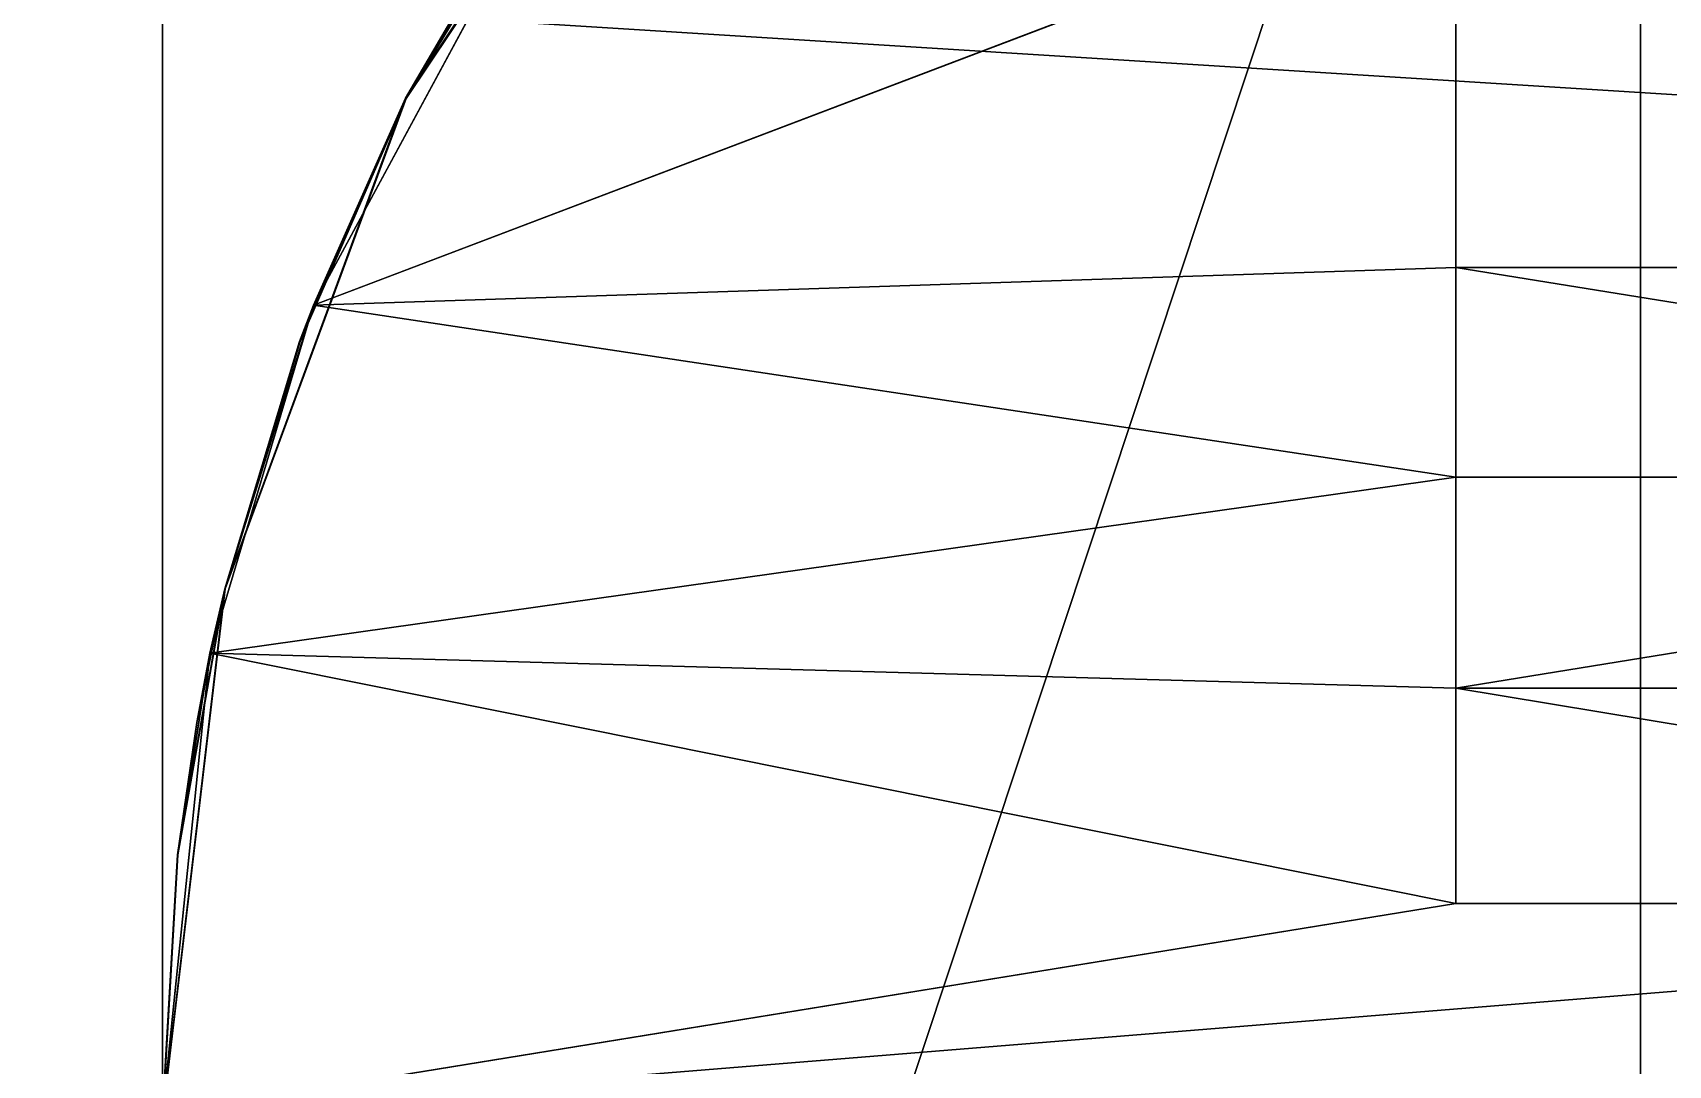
# Model space of a CAD drawing. Extents: x 207 to 387, y 94 to 160.
# Drawn here: x 344.5857 to 344.8334, y 155.4222 to 155.5786 of the extents above; entities that cross this region are included whole.
import ezdxf

# ---------------------------------------------------------------- set-up
doc = ezdxf.new("R2010")
doc.units = 0
doc.header["$LTSCALE"] = 2.54
doc.layers.get('0').update_dxf_attribs({"color": 13, "linetype": 'CONTINUOUS'})

# ---------------------------------------------------------------- blocks, each defined once
blk = doc.blocks.new('SP_05_ALTFIELD_CREDENZA_DW')
at = {"color": 23}
for p, q in [((41.86463, 4.6125, 85.6125), (41.86463, 3.9375, 85.6125)), ((41.86463, 4.6125, 85.6125), (41.86463, 3.9375, 85.6125)), ((41.86463, 4.6125, 85.6125), (41.86463, 3.9375, 85.6125)), ((41.86463, 4.6125, 85.6125), (41.86463, 3.9375, 85.6125)), ((42.08133, 4.20522, 85.60531), (42.0885, 4.275, 85.6125)), ((42.08133, 4.20522, 85.60531), (42.0885, 4.275, 85.6125)), ((42.0885, 4.275, 21.825), (42.08135, 4.20522, 21.8322)), ((42.0885, 4.275, 21.825), (42.08135, 4.20522, 21.8322)), ((42.0885, 3.9375, 85.6125), (42.0885, 4.275, 85.6125)), ((42.0885, 3.9375, 85.6125), (42.0885, 4.275, 85.6125)), ((42.0885, 3.9375, 21.825), (42.0885, 4.275, 21.825)), ((42.0885, 3.9375, 21.825), (42.0885, 4.275, 21.825)), ((42.0885, 3.9375, 21.825), (42.0885, 4.275, 21.825)), ((42.08135, 4.20522, 21.8322), (42.06561, 4.15253, 21.848)), ((42.06561, 4.15253, 85.5895), (42.08133, 4.20522, 85.60531)), ((42.08135, 4.20522, 21.8322), (42.06561, 4.15253, 21.848)), ((42.06561, 4.15253, 85.5895), (42.08133, 4.20522, 85.60531)), ((42.02564, 4.07842, 85.54935), (42.06561, 4.15253, 85.5895)), ((42.02564, 4.07842, 85.54935), (42.06561, 4.15253, 85.5895)), ((42.06561, 4.15253, 21.848), (42.02566, 4.07842, 21.88816)), ((42.06561, 4.15253, 21.848), (42.02566, 4.07842, 21.88816))]:
    blk.add_line(p, q, dxfattribs=at)
at = {"color": 0}
for p, q in [((41.8926, 4.24317, 21.8265), (42.0885, 4.275, 21.825)), ((42.0885, 4.275, 85.6125), (41.8926, 4.24317, 85.611)), ((42.0885, 4.275, 85.6125), (41.8926, 4.24317, 85.611)), ((41.8926, 4.24317, 21.8265), (42.0885, 4.275, 21.825)), ((42.07902, 4.1955, 22.79158), (42.08846, 4.27502, 22.79686)), ((42.07902, 4.1955, 22.79158), (42.08846, 4.27502, 22.79686)), ((42.07908, 4.19548, 84.64401), (42.08846, 4.275, 84.63878)), ((42.07908, 4.19548, 84.64401), (42.08846, 4.275, 84.63878)), ((42.08619, 4.2358, 22.30875), (42.08846, 4.27502, 22.79686)), ((42.08619, 4.2358, 22.30875), (42.08846, 4.27502, 22.79686)), ((42.08619, 4.2358, 22.06527), (42.0885, 4.275, 21.825)), ((42.08619, 4.2358, 22.06527), (42.0885, 4.275, 21.825)), ((42.08846, 4.275, 84.63878), (42.08622, 4.23578, 85.12686)), ((42.0885, 4.275, 85.6125), (42.08622, 4.23578, 85.49208)), ((42.08846, 4.275, 84.63878), (42.08622, 4.23578, 85.12686)), ((42.0885, 4.275, 85.6125), (42.08622, 4.23578, 85.49208)), ((41.69557, 4.24317, 21.8265), (41.8926, 4.24317, 21.8265)), ((41.8926, 4.24317, 85.611), (41.69557, 4.24317, 85.611)), ((41.8926, 4.24317, 85.611), (41.69557, 4.24317, 85.611)), ((41.69557, 4.24317, 21.8265), (41.8926, 4.24317, 21.8265)), ((41.8926, 4.21052, 21.83122), (41.8926, 4.24317, 21.8265)), ((41.8926, 4.24317, 21.8265), (42.08135, 4.20522, 21.8322)), ((41.8926, 4.24317, 21.8265), (42.08135, 4.20522, 21.8322)), ((41.8926, 4.21052, 21.83122), (41.8926, 4.24317, 21.8265)), ((41.8926, 4.24317, 85.611), (41.8926, 4.21052, 85.60628)), ((42.08133, 4.20522, 85.60531), (41.8926, 4.24317, 85.611)), ((41.8926, 4.24317, 85.611), (41.8926, 4.21052, 85.60628)), ((42.08133, 4.20522, 85.60531), (41.8926, 4.24317, 85.611)), ((42.07902, 4.1955, 22.79158), (42.08619, 4.2358, 22.30875)), ((42.08619, 4.2358, 22.06527), (42.07902, 4.1955, 22.06104)), ((42.07902, 4.1955, 22.79158), (42.08619, 4.2358, 22.30875)), ((42.08619, 4.2358, 22.06527), (42.07902, 4.1955, 22.06104)), ((42.08622, 4.23578, 85.12686), (42.07908, 4.19548, 84.64401)), ((42.07908, 4.19548, 85.13103), (42.08622, 4.23578, 85.12686)), ((42.08622, 4.23578, 85.12686), (42.07908, 4.19548, 84.64401)), ((42.07908, 4.19548, 85.13103), (42.08622, 4.23578, 85.12686)), ((42.08133, 4.20522, 85.60531), (42.08622, 4.23578, 85.49208)), ((42.08133, 4.20522, 85.60531), (42.08622, 4.23578, 85.49208)), ((42.08135, 4.20522, 21.8322), (42.08619, 4.2358, 22.06527)), ((42.08135, 4.20522, 21.8322), (42.08619, 4.2358, 22.06527)), ((42.08622, 4.23578, 85.12686), (42.08328, 4.21571, 85.37205)), ((42.08328, 4.21571, 85.49379), (42.08622, 4.23578, 85.49208)), ((42.08622, 4.23578, 85.12686), (42.08328, 4.21571, 85.37205)), ((42.08328, 4.21571, 85.49379), (42.08622, 4.23578, 85.49208)), ((42.08619, 4.2358, 22.30875), (42.08619, 4.2358, 22.06527)), ((42.08619, 4.2358, 22.30875), (42.08619, 4.2358, 22.06527)), ((42.08622, 4.23578, 85.49208), (42.08622, 4.23578, 85.12686)), ((42.08622, 4.23578, 85.49208), (42.08622, 4.23578, 85.12686)), ((42.08328, 4.21571, 85.37205), (42.07908, 4.19548, 85.13103)), ((42.07908, 4.19548, 85.4963), (42.08328, 4.21571, 85.49379)), ((42.08328, 4.21571, 85.37205), (42.07908, 4.19548, 85.13103)), ((42.07908, 4.19548, 85.4963), (42.08328, 4.21571, 85.49379)), ((42.08328, 4.21571, 85.49379), (42.08133, 4.20522, 85.60531)), ((42.08328, 4.21571, 85.49379), (42.08133, 4.20522, 85.60531)), ((42.08328, 4.21571, 85.37205), (42.08328, 4.21571, 85.49379)), ((42.08328, 4.21571, 85.37205), (42.08328, 4.21571, 85.49379)), ((41.30154, 4.21052, 21.83122), (41.8926, 4.21052, 21.83122)), ((41.30154, 4.21052, 21.83122), (41.8926, 4.21052, 21.83122)), ((41.8926, 4.21052, 85.60628), (41.30154, 4.21052, 85.60628)), ((41.8926, 4.21052, 85.60628), (41.30154, 4.21052, 85.60628)), ((41.8926, 4.17858, 21.83907), (41.8926, 4.21052, 21.83122)), ((42.08135, 4.20522, 21.8322), (41.8926, 4.21052, 21.83122)), ((41.8926, 4.17858, 21.83907), (41.8926, 4.21052, 21.83122)), ((42.08135, 4.20522, 21.8322), (41.8926, 4.21052, 21.83122)), ((41.8926, 4.21052, 85.60628), (41.8926, 4.17858, 85.59844)), ((41.8926, 4.21052, 85.60628), (41.8926, 4.17858, 85.59844)), ((41.8926, 4.21052, 85.60628), (42.08133, 4.20522, 85.60531)), ((41.8926, 4.21052, 85.60628), (42.08133, 4.20522, 85.60531)), ((41.8926, 4.17858, 21.83907), (42.08135, 4.20522, 21.8322)), ((41.8926, 4.17858, 21.83907), (42.08135, 4.20522, 21.8322)), ((42.08133, 4.20522, 85.60531), (41.8926, 4.17858, 85.59844)), ((42.08133, 4.20522, 85.60531), (41.8926, 4.17858, 85.59844)), ((42.08135, 4.20522, 21.8322), (42.07902, 4.1955, 22.06104)), ((42.08135, 4.20522, 21.8322), (42.07902, 4.1955, 22.06104)), ((42.07908, 4.19548, 85.4963), (42.08133, 4.20522, 85.60531)), ((42.07908, 4.19548, 85.4963), (42.08133, 4.20522, 85.60531)), ((42.05159, 4.12121, 22.7753), (42.07902, 4.1955, 22.79158)), ((42.05159, 4.12121, 22.7753), (42.07902, 4.1955, 22.79158)), ((42.05168, 4.12117, 84.66026), (42.07908, 4.19548, 84.64401)), ((42.05168, 4.12117, 84.66026), (42.07908, 4.19548, 84.64401)), ((42.06561, 4.15253, 21.848), (42.07902, 4.1955, 22.06104)), ((42.06561, 4.15253, 21.848), (42.07902, 4.1955, 22.06104)), ((42.07908, 4.19548, 85.4963), (42.06561, 4.15253, 85.5895)), ((42.07908, 4.19548, 85.4963), (42.06561, 4.15253, 85.5895)), ((42.07902, 4.1955, 22.06104), (42.06765, 4.15802, 22.05418)), ((42.07902, 4.1955, 22.06104), (42.06765, 4.15802, 22.05418)), ((42.06767, 4.15802, 22.29775), (42.07902, 4.1955, 22.79158)), ((42.06767, 4.15802, 22.29775), (42.07902, 4.1955, 22.79158)), ((42.07908, 4.19548, 84.64401), (42.06774, 4.158, 85.13782)), ((42.06774, 4.158, 85.38139), (42.07908, 4.19548, 85.4963)), ((42.07908, 4.19548, 84.64401), (42.06774, 4.158, 85.13782)), ((42.06774, 4.158, 85.38139), (42.07908, 4.19548, 85.4963)), ((42.07902, 4.1955, 22.06104), (42.07902, 4.1955, 22.79158)), ((42.07902, 4.1955, 22.79158), (42.07908, 4.19548, 84.64401)), ((42.07902, 4.1955, 22.06104), (42.07902, 4.1955, 22.79158)), ((42.07902, 4.1955, 22.79158), (42.07908, 4.19548, 84.64401)), ((42.07908, 4.19548, 84.64401), (42.07908, 4.19548, 85.13103)), ((42.07908, 4.19548, 85.13103), (42.07908, 4.19548, 85.4963)), ((42.07908, 4.19548, 85.13103), (42.07908, 4.19548, 85.4963)), ((42.07908, 4.19548, 84.64401), (42.07908, 4.19548, 85.13103)), ((41.69557, 4.17858, 21.83907), (41.8926, 4.17858, 21.83907)), ((41.69557, 4.17858, 21.83907), (41.8926, 4.17858, 21.83907)), ((41.8926, 4.17858, 85.59844), (41.69557, 4.17858, 85.59844)), ((41.8926, 4.17858, 85.59844), (41.69557, 4.17858, 85.59844)), ((41.8926, 4.14678, 21.85031), (41.8926, 4.17858, 21.83907)), ((42.06561, 4.15253, 21.848), (41.8926, 4.17858, 21.83907)), ((41.8926, 4.14678, 21.85031), (41.8926, 4.17858, 21.83907)), ((42.06561, 4.15253, 21.848), (41.8926, 4.17858, 21.83907)), ((41.8926, 4.17858, 85.59844), (41.8926, 4.14678, 85.5872)), ((41.8926, 4.17858, 85.59844), (41.8926, 4.14678, 85.5872)), ((41.8926, 4.17858, 85.59844), (42.06561, 4.15253, 85.5895)), ((41.8926, 4.17858, 85.59844), (42.06561, 4.15253, 85.5895)), ((42.05159, 4.12121, 22.7753), (42.06767, 4.15802, 22.29775)), ((42.06765, 4.15802, 22.05418), (42.05159, 4.12121, 22.04437)), ((42.05159, 4.12121, 22.7753), (42.06767, 4.15802, 22.29775)), ((42.06765, 4.15802, 22.05418), (42.05159, 4.12121, 22.04437)), ((42.06774, 4.158, 85.13782), (42.05168, 4.12117, 84.66026)), ((42.06774, 4.158, 85.13782), (42.05168, 4.12117, 84.66026)), ((42.05168, 4.12117, 85.39118), (42.06774, 4.158, 85.38139)), ((42.05168, 4.12117, 85.39118), (42.06774, 4.158, 85.38139)), ((42.06765, 4.15802, 22.05418), (42.06561, 4.15253, 21.848)), ((42.06765, 4.15802, 22.05418), (42.06561, 4.15253, 21.848)), ((42.06561, 4.15253, 85.5895), (42.06774, 4.158, 85.38139)), ((42.06561, 4.15253, 85.5895), (42.06774, 4.158, 85.38139)), ((42.06767, 4.15802, 22.29775), (42.06765, 4.15802, 22.05418)), ((42.06767, 4.15802, 22.29775), (42.06765, 4.15802, 22.05418)), ((42.06774, 4.158, 85.13782), (42.06774, 4.158, 85.38139)), ((42.06774, 4.158, 85.13782), (42.06774, 4.158, 85.38139)), ((41.8926, 4.14678, 21.85031), (42.06561, 4.15253, 21.848)), ((41.8926, 4.14678, 21.85031), (42.06561, 4.15253, 21.848)), ((41.8926, 4.08669, 21.88242), (42.06561, 4.15253, 21.848)), ((41.8926, 4.08669, 21.88242), (42.06561, 4.15253, 21.848)), ((42.06561, 4.15253, 85.5895), (41.8926, 4.14678, 85.5872)), ((42.06561, 4.15253, 85.5895), (41.8926, 4.08669, 85.55508)), ((42.06561, 4.15253, 85.5895), (41.8926, 4.14678, 85.5872)), ((42.06561, 4.15253, 85.5895), (41.8926, 4.08669, 85.55508)), ((42.05159, 4.12121, 22.04437), (42.06561, 4.15253, 21.848)), ((42.05159, 4.12121, 22.04437), (42.06561, 4.15253, 21.848)), ((42.05168, 4.12117, 85.39118), (42.06561, 4.15253, 85.5895)), ((42.05168, 4.12117, 85.39118), (42.06561, 4.15253, 85.5895)), ((41.30154, 4.14678, 21.85031), (41.8926, 4.14678, 21.85031)), ((41.30154, 4.14678, 21.85031), (41.8926, 4.14678, 21.85031)), ((41.8926, 4.14678, 85.5872), (41.30154, 4.14678, 85.5872)), ((41.8926, 4.14678, 85.5872), (41.30154, 4.14678, 85.5872)), ((41.8926, 4.08669, 21.88242), (41.8926, 4.14678, 21.85031)), ((41.8926, 4.08669, 21.88242), (41.8926, 4.14678, 21.85031)), ((41.8926, 4.14678, 85.5872), (41.8926, 4.08669, 85.55508)), ((41.8926, 4.14678, 85.5872), (41.8926, 4.08669, 85.55508)), ((42.00772, 4.05545, 22.74892), (42.05159, 4.12121, 22.7753)), ((42.00772, 4.05545, 22.74892), (42.05159, 4.12121, 22.7753)), ((42.00783, 4.05539, 84.68661), (42.05168, 4.12117, 84.66026)), ((42.00783, 4.05539, 84.68661), (42.05168, 4.12117, 84.66026)), ((42.05168, 4.12117, 85.39118), (42.02564, 4.07842, 85.54935)), ((42.05168, 4.12117, 85.39118), (42.02564, 4.07842, 85.54935)), ((42.02566, 4.07842, 21.88816), (42.05159, 4.12121, 22.04437)), ((42.02566, 4.07842, 21.88816), (42.05159, 4.12121, 22.04437)), ((42.03171, 4.08722, 22.2759), (42.05159, 4.12121, 22.7753)), ((42.05159, 4.12121, 22.04437), (42.03171, 4.08722, 22.03216)), ((42.03171, 4.08722, 22.2759), (42.05159, 4.12121, 22.7753)), ((42.05159, 4.12121, 22.04437), (42.03171, 4.08722, 22.03216)), ((42.05168, 4.12117, 84.66026), (42.03181, 4.08718, 85.15964)), ((42.03181, 4.08718, 85.40338), (42.05168, 4.12117, 85.39118)), ((42.05168, 4.12117, 84.66026), (42.03181, 4.08718, 85.15964)), ((42.03181, 4.08718, 85.40338), (42.05168, 4.12117, 85.39118)), ((42.05159, 4.12121, 22.04437), (42.05159, 4.12121, 22.7753)), ((42.05159, 4.12121, 22.7753), (42.05168, 4.12117, 84.66026)), ((42.05159, 4.12121, 22.04437), (42.05159, 4.12121, 22.7753)), ((42.05159, 4.12121, 22.7753), (42.05168, 4.12117, 84.66026)), ((42.05168, 4.12117, 84.66026), (42.05168, 4.12117, 85.39118)), ((42.05168, 4.12117, 84.66026), (42.05168, 4.12117, 85.39118))]:
    blk.add_line(p, q, dxfattribs=at)
at = {"color": 23}
mesh = blk.add_polyface(dxfattribs=at)
corners = [(44.775, 6.75, 19.125), (0, 3.9375, 19.125), (0, 6.75, 19.125), (44.775, 3.9375, 19.125)]
mesh.append_faces([[corners[k] for k in face] for face in [(0, 1, 2), (1, 0, 3)]], dxfattribs={"vtx0": -1, "color": 23})
mesh = blk.add_polyface(dxfattribs=at)
corners = [(44.775, 3.9375, 90), (0, 6.75, 90), (0, 3.9375, 90), (44.775, 6.75, 90)]
mesh.append_faces([[corners[k] for k in face] for face in [(0, 1, 2), (1, 0, 3)]], dxfattribs={"vtx0": -1, "color": 23})
mesh = blk.add_polyface(dxfattribs=at)
corners = [(41.41688, 6.75, 84.9375), (41.86463, 4.6125, 85.6125), (41.41688, 4.6125, 84.9375), (44.775, 3.9375, 90), (42.83475, 3.9375, 87.075), (44.775, 6.75, 90)]
mesh.append_faces([[corners[k] for k in face] for face in [(0, 1, 2), (1, 3, 4)]], dxfattribs={"vtx0": -1, "color": 23})
mesh.append_faces([[corners[k] for k in face] for face in [(3, 1, 5), (5, 1, 0)]], dxfattribs={"vtx0": -1, "vtx1": -1, "color": 23})
mesh = blk.add_polyface(dxfattribs=at)
corners = [(41.41688, 6.75, 22.5), (41.75269, 4.6125, 22.1625), (41.41688, 4.6125, 22.5), (42.0885, 4.6125, 21.825), (42.0885, 4.275, 21.825), (44.775, 3.9375, 19.125), (42.0885, 3.9375, 21.825), (44.775, 6.75, 19.125)]
mesh.append_faces([[corners[k] for k in face] for face in [(0, 1, 2), (4, 5, 6)]], dxfattribs={"vtx0": -1, "color": 23})
mesh.append_faces([[corners[k] for k in face] for face in [(1, 0, 3), (5, 4, 7), (7, 3, 0)]], dxfattribs={"vtx0": -1, "vtx1": -1, "color": 23})
mesh.append_faces([[corners[k] for k in face] for face in [(7, 4, 3)]], dxfattribs={"vtx0": -1, "vtx2": -1, "color": 23})
mesh = blk.add_polyface(dxfattribs=at)
corners = [(41.86463, 4.6125, 85.6125), (2.91037, 3.9375, 85.6125), (2.91037, 4.6125, 85.6125), (41.86463, 3.9375, 85.6125)]
mesh.append_faces([[corners[k] for k in face] for face in [(0, 1, 2), (1, 0, 3)]], dxfattribs={"vtx0": -1, "color": 23})
mesh = blk.add_polyface(dxfattribs=at)
corners = [(41.86463, 4.6125, 85.6125), (42.83475, 3.9375, 87.075), (41.86463, 3.9375, 85.6125)]
mesh.append_faces([[corners[k] for k in face] for face in [(0, 1, 2)]], dxfattribs={"color": 23})
mesh = blk.add_polyface(dxfattribs=at)
corners = [(42.0885, 4.6125, 85.6125), (41.86463, 3.9375, 85.6125), (41.86463, 4.6125, 85.6125), (42.0885, 3.9375, 85.6125), (42.0885, 4.275, 85.6125)]
mesh.append_faces([[corners[k] for k in face] for face in [(0, 1, 2), (3, 0, 4)]], dxfattribs={"vtx0": -1, "color": 23})
mesh.append_faces([[corners[k] for k in face] for face in [(1, 0, 3)]], dxfattribs={"vtx0": -1, "vtx1": -1, "color": 23})
mesh = blk.add_polyface(dxfattribs=at)
corners = [(41.86463, 4.6125, 85.6125), (42.83475, 3.9375, 87.075), (41.86463, 3.9375, 85.6125)]
mesh.append_faces([[corners[k] for k in face] for face in [(0, 1, 2)]], dxfattribs={"color": 23})
mesh = blk.add_polyface(dxfattribs=at)
corners = [(2.8824, 4.24317, 21.8265), (2.6865, 3.9375, 21.825), (2.6865, 4.275, 21.825), (42.0885, 3.9375, 21.825), (3.07943, 4.24317, 21.8265), (3.47347, 4.275, 21.825), (41.30154, 4.275, 21.825), (42.0885, 4.275, 21.825)]
mesh.append_faces([[corners[k] for k in face] for face in [(0, 1, 2), (3, 6, 7)]], dxfattribs={"vtx0": -1, "color": 23})
mesh.append_faces([[corners[k] for k in face] for face in [(1, 0, 3)]], dxfattribs={"vtx0": -1, "vtx1": -1, "color": 23})
mesh.append_faces([[corners[k] for k in face] for face in [(3, 0, 4), (3, 4, 5), (3, 5, 6)]], dxfattribs={"vtx0": -1, "vtx2": -1, "color": 23})
mesh = blk.add_polyface(dxfattribs=at)
corners = [(42.0885, 4.275, 85.6125), (41.69557, 4.24317, 85.611), (41.30154, 4.275, 85.6125), (41.8926, 4.24317, 85.611)]
mesh.append_faces([[corners[k] for k in face] for face in [(0, 1, 2), (1, 0, 3)]], dxfattribs={"vtx0": -1, "color": 23})
mesh = blk.add_polyface(dxfattribs=at)
corners = [(41.69557, 4.24317, 21.8265), (42.0885, 4.275, 21.825), (41.30154, 4.275, 21.825), (41.8926, 4.24317, 21.8265)]
mesh.append_faces([[corners[k] for k in face] for face in [(0, 1, 2), (1, 0, 3)]], dxfattribs={"vtx0": -1, "color": 23})
mesh = blk.add_polyface(dxfattribs=at)
corners = [(42.0885, 4.275, 21.825), (41.8926, 4.24317, 21.8265), (42.08135, 4.20522, 21.8322)]
mesh.append_faces([[corners[k] for k in face] for face in [(0, 1, 2)]], dxfattribs={"color": 23})
mesh = blk.add_polyface(dxfattribs=at)
corners = [(42.0885, 4.275, 85.6125), (42.08133, 4.20522, 85.60531), (41.8926, 4.24317, 85.611)]
mesh.append_faces([[corners[k] for k in face] for face in [(0, 1, 2)]], dxfattribs={"color": 23})
mesh = blk.add_polyface(dxfattribs=at)
corners = [(42.08846, 4.27502, 22.79686), (42.08619, 4.2358, 22.30875), (42.07902, 4.1955, 22.79158)]
mesh.append_faces([[corners[k] for k in face] for face in [(0, 1, 2)]], dxfattribs={"color": 23})
mesh = blk.add_polyface(dxfattribs=at)
corners = [(42.08846, 4.275, 84.63878), (42.07902, 4.1955, 22.79158), (42.07908, 4.19548, 84.64401), (42.08846, 4.27502, 22.79686)]
mesh.append_faces([[corners[k] for k in face] for face in [(0, 1, 2), (1, 0, 3)]], dxfattribs={"vtx0": -1, "color": 23})
mesh = blk.add_polyface(dxfattribs=at)
corners = [(42.08846, 4.275, 84.63878), (42.07908, 4.19548, 84.64401), (42.08622, 4.23578, 85.12686)]
mesh.append_faces([[corners[k] for k in face] for face in [(0, 1, 2)]], dxfattribs={"color": 23})
mesh = blk.add_polyface(dxfattribs=at)
corners = [(42.0885, 4.275, 85.6125), (42.08622, 4.23578, 85.49208), (42.08133, 4.20522, 85.60531)]
mesh.append_faces([[corners[k] for k in face] for face in [(0, 1, 2)]], dxfattribs={"color": 23})
mesh = blk.add_polyface(dxfattribs=at)
corners = [(42.0885, 4.275, 21.825), (42.08135, 4.20522, 21.8322), (42.08619, 4.2358, 22.06527)]
mesh.append_faces([[corners[k] for k in face] for face in [(0, 1, 2)]], dxfattribs={"color": 23})
mesh = blk.add_polyface(dxfattribs=at)
corners = [(42.08846, 4.27502, 22.79686), (42.08619, 4.2358, 22.06527), (42.08619, 4.2358, 22.30875), (42.0885, 4.275, 21.825)]
mesh.append_faces([[corners[k] for k in face] for face in [(0, 1, 2), (1, 0, 3)]], dxfattribs={"vtx0": -1, "color": 23})
mesh = blk.add_polyface(dxfattribs=at)
corners = [(42.0885, 4.275, 85.6125), (42.08622, 4.23578, 85.12686), (42.08622, 4.23578, 85.49208), (42.08846, 4.275, 84.63878)]
mesh.append_faces([[corners[k] for k in face] for face in [(0, 1, 2), (1, 0, 3)]], dxfattribs={"vtx0": -1, "color": 23})
mesh = blk.add_polyface(dxfattribs=at)
corners = [(42.0885, 4.275, 85.6125), (42.0885, 3.9375, 21.825), (42.0885, 3.9375, 85.6125), (42.0885, 4.275, 21.825), (42.08846, 4.275, 84.63878), (42.08846, 4.27502, 22.79686)]
mesh.append_faces([[corners[k] for k in face] for face in [(0, 1, 2), (3, 4, 5)]], dxfattribs={"vtx0": -1, "color": 23})
mesh.append_faces([[corners[k] for k in face] for face in [(1, 0, 3)]], dxfattribs={"vtx0": -1, "vtx1": -1, "color": 23})
mesh.append_faces([[corners[k] for k in face] for face in [(3, 0, 4)]], dxfattribs={"vtx0": -1, "vtx2": -1, "color": 23})
mesh = blk.add_polyface(dxfattribs=at)
corners = [(41.8926, 4.21052, 21.83122), (41.69557, 4.24317, 21.8265), (41.30154, 4.21052, 21.83122), (41.8926, 4.24317, 21.8265)]
mesh.append_faces([[corners[k] for k in face] for face in [(0, 1, 2), (1, 0, 3)]], dxfattribs={"vtx0": -1, "color": 23})
mesh = blk.add_polyface(dxfattribs=at)
corners = [(41.69557, 4.24317, 85.611), (41.8926, 4.21052, 85.60628), (41.30154, 4.21052, 85.60628), (41.8926, 4.24317, 85.611)]
mesh.append_faces([[corners[k] for k in face] for face in [(0, 1, 2), (1, 0, 3)]], dxfattribs={"vtx0": -1, "color": 23})
mesh = blk.add_polyface(dxfattribs=at)
corners = [(42.08135, 4.20522, 21.8322), (41.8926, 4.24317, 21.8265), (41.8926, 4.21052, 21.83122)]
mesh.append_faces([[corners[k] for k in face] for face in [(0, 1, 2)]], dxfattribs={"color": 23})
mesh = blk.add_polyface(dxfattribs=at)
corners = [(42.08133, 4.20522, 85.60531), (41.8926, 4.21052, 85.60628), (41.8926, 4.24317, 85.611)]
mesh.append_faces([[corners[k] for k in face] for face in [(0, 1, 2)]], dxfattribs={"color": 23})
mesh = blk.add_polyface(dxfattribs=at)
corners = [(42.08619, 4.2358, 22.30875), (42.07902, 4.1955, 22.06104), (42.07902, 4.1955, 22.79158), (42.08619, 4.2358, 22.06527)]
mesh.append_faces([[corners[k] for k in face] for face in [(0, 1, 2), (1, 0, 3)]], dxfattribs={"vtx0": -1, "color": 23})
mesh = blk.add_polyface(dxfattribs=at)
corners = [(42.08619, 4.2358, 22.06527), (42.08135, 4.20522, 21.8322), (42.07902, 4.1955, 22.06104)]
mesh.append_faces([[corners[k] for k in face] for face in [(0, 1, 2)]], dxfattribs={"color": 23})
mesh = blk.add_polyface(dxfattribs=at)
corners = [(42.08622, 4.23578, 85.12686), (42.07908, 4.19548, 84.64401), (42.07908, 4.19548, 85.13103)]
mesh.append_faces([[corners[k] for k in face] for face in [(0, 1, 2)]], dxfattribs={"color": 23})
mesh = blk.add_polyface(dxfattribs=at)
corners = [(42.08622, 4.23578, 85.12686), (42.07908, 4.19548, 85.13103), (42.08328, 4.21571, 85.37205)]
mesh.append_faces([[corners[k] for k in face] for face in [(0, 1, 2)]], dxfattribs={"color": 23})
mesh = blk.add_polyface(dxfattribs=at)
corners = [(42.08622, 4.23578, 85.49208), (42.08328, 4.21571, 85.49379), (42.08133, 4.20522, 85.60531)]
mesh.append_faces([[corners[k] for k in face] for face in [(0, 1, 2)]], dxfattribs={"color": 23})
mesh = blk.add_polyface(dxfattribs=at)
corners = [(42.08622, 4.23578, 85.49208), (42.08328, 4.21571, 85.37205), (42.08328, 4.21571, 85.49379), (42.08622, 4.23578, 85.12686)]
mesh.append_faces([[corners[k] for k in face] for face in [(0, 1, 2), (1, 0, 3)]], dxfattribs={"vtx0": -1, "color": 23})
mesh = blk.add_polyface(dxfattribs=at)
corners = [(42.08328, 4.21571, 85.49379), (42.07908, 4.19548, 85.13103), (42.07908, 4.19548, 85.4963), (42.08328, 4.21571, 85.37205)]
mesh.append_faces([[corners[k] for k in face] for face in [(0, 1, 2), (1, 0, 3)]], dxfattribs={"vtx0": -1, "color": 23})
mesh = blk.add_polyface(dxfattribs=at)
corners = [(42.08328, 4.21571, 85.49379), (42.07908, 4.19548, 85.4963), (42.08133, 4.20522, 85.60531)]
mesh.append_faces([[corners[k] for k in face] for face in [(0, 1, 2)]], dxfattribs={"color": 23})
mesh = blk.add_polyface(dxfattribs=at)
corners = [(41.69557, 4.17858, 21.83907), (41.8926, 4.21052, 21.83122), (41.30154, 4.21052, 21.83122), (41.8926, 4.17858, 21.83907)]
mesh.append_faces([[corners[k] for k in face] for face in [(0, 1, 2), (1, 0, 3)]], dxfattribs={"vtx0": -1, "color": 23})
mesh = blk.add_polyface(dxfattribs=at)
corners = [(41.8926, 4.21052, 85.60628), (41.69557, 4.17858, 85.59844), (41.30154, 4.21052, 85.60628), (41.8926, 4.17858, 85.59844)]
mesh.append_faces([[corners[k] for k in face] for face in [(0, 1, 2), (1, 0, 3)]], dxfattribs={"vtx0": -1, "color": 23})
mesh = blk.add_polyface(dxfattribs=at)
corners = [(42.08135, 4.20522, 21.8322), (41.8926, 4.21052, 21.83122), (41.8926, 4.17858, 21.83907)]
mesh.append_faces([[corners[k] for k in face] for face in [(0, 1, 2)]], dxfattribs={"color": 23})
mesh = blk.add_polyface(dxfattribs=at)
corners = [(42.08133, 4.20522, 85.60531), (41.8926, 4.17858, 85.59844), (41.8926, 4.21052, 85.60628)]
mesh.append_faces([[corners[k] for k in face] for face in [(0, 1, 2)]], dxfattribs={"color": 23})
mesh = blk.add_polyface(dxfattribs=at)
corners = [(42.08135, 4.20522, 21.8322), (41.8926, 4.17858, 21.83907), (42.06561, 4.15253, 21.848)]
mesh.append_faces([[corners[k] for k in face] for face in [(0, 1, 2)]], dxfattribs={"color": 23})
mesh = blk.add_polyface(dxfattribs=at)
corners = [(42.08133, 4.20522, 85.60531), (42.06561, 4.15253, 85.5895), (41.8926, 4.17858, 85.59844)]
mesh.append_faces([[corners[k] for k in face] for face in [(0, 1, 2)]], dxfattribs={"color": 23})
mesh = blk.add_polyface(dxfattribs=at)
corners = [(42.08135, 4.20522, 21.8322), (42.06561, 4.15253, 21.848), (42.07902, 4.1955, 22.06104)]
mesh.append_faces([[corners[k] for k in face] for face in [(0, 1, 2)]], dxfattribs={"color": 23})
mesh = blk.add_polyface(dxfattribs=at)
corners = [(42.08133, 4.20522, 85.60531), (42.07908, 4.19548, 85.4963), (42.06561, 4.15253, 85.5895)]
mesh.append_faces([[corners[k] for k in face] for face in [(0, 1, 2)]], dxfattribs={"color": 23})
mesh = blk.add_polyface(dxfattribs=at)
corners = [(42.07902, 4.1955, 22.79158), (42.06767, 4.15802, 22.29775), (42.05159, 4.12121, 22.7753)]
mesh.append_faces([[corners[k] for k in face] for face in [(0, 1, 2)]], dxfattribs={"color": 23})
mesh = blk.add_polyface(dxfattribs=at)
corners = [(42.07908, 4.19548, 84.64401), (42.05159, 4.12121, 22.7753), (42.05168, 4.12117, 84.66026), (42.07902, 4.1955, 22.79158)]
mesh.append_faces([[corners[k] for k in face] for face in [(0, 1, 2), (1, 0, 3)]], dxfattribs={"vtx0": -1, "color": 23})
mesh = blk.add_polyface(dxfattribs=at)
corners = [(42.07908, 4.19548, 84.64401), (42.05168, 4.12117, 84.66026), (42.06774, 4.158, 85.13782)]
mesh.append_faces([[corners[k] for k in face] for face in [(0, 1, 2)]], dxfattribs={"color": 23})
mesh = blk.add_polyface(dxfattribs=at)
corners = [(42.07902, 4.1955, 22.06104), (42.06561, 4.15253, 21.848), (42.06765, 4.15802, 22.05418)]
mesh.append_faces([[corners[k] for k in face] for face in [(0, 1, 2)]], dxfattribs={"color": 23})
mesh = blk.add_polyface(dxfattribs=at)
corners = [(42.07908, 4.19548, 85.4963), (42.06774, 4.158, 85.38139), (42.06561, 4.15253, 85.5895)]
mesh.append_faces([[corners[k] for k in face] for face in [(0, 1, 2)]], dxfattribs={"color": 23})
mesh = blk.add_polyface(dxfattribs=at)
corners = [(42.07902, 4.1955, 22.79158), (42.06765, 4.15802, 22.05418), (42.06767, 4.15802, 22.29775), (42.07902, 4.1955, 22.06104)]
mesh.append_faces([[corners[k] for k in face] for face in [(0, 1, 2), (1, 0, 3)]], dxfattribs={"vtx0": -1, "color": 23})
mesh = blk.add_polyface(dxfattribs=at)
corners = [(42.07908, 4.19548, 85.4963), (42.06774, 4.158, 85.13782), (42.06774, 4.158, 85.38139), (42.07908, 4.19548, 84.64401), (42.07908, 4.19548, 85.13103)]
mesh.append_faces([[corners[k] for k in face] for face in [(0, 1, 2), (3, 0, 4)]], dxfattribs={"vtx0": -1, "color": 23})
mesh.append_faces([[corners[k] for k in face] for face in [(1, 0, 3)]], dxfattribs={"vtx0": -1, "vtx1": -1, "color": 23})
mesh = blk.add_polyface(dxfattribs=at)
corners = [(41.8926, 4.14678, 21.85031), (41.69557, 4.17858, 21.83907), (41.30154, 4.14678, 21.85031), (41.8926, 4.17858, 21.83907)]
mesh.append_faces([[corners[k] for k in face] for face in [(0, 1, 2), (1, 0, 3)]], dxfattribs={"vtx0": -1, "color": 23})
mesh = blk.add_polyface(dxfattribs=at)
corners = [(41.69557, 4.17858, 85.59844), (41.8926, 4.14678, 85.5872), (41.30154, 4.14678, 85.5872), (41.8926, 4.17858, 85.59844)]
mesh.append_faces([[corners[k] for k in face] for face in [(0, 1, 2), (1, 0, 3)]], dxfattribs={"vtx0": -1, "color": 23})
mesh = blk.add_polyface(dxfattribs=at)
corners = [(42.06561, 4.15253, 21.848), (41.8926, 4.17858, 21.83907), (41.8926, 4.14678, 21.85031)]
mesh.append_faces([[corners[k] for k in face] for face in [(0, 1, 2)]], dxfattribs={"color": 23})
mesh = blk.add_polyface(dxfattribs=at)
corners = [(42.06561, 4.15253, 85.5895), (41.8926, 4.14678, 85.5872), (41.8926, 4.17858, 85.59844)]
mesh.append_faces([[corners[k] for k in face] for face in [(0, 1, 2)]], dxfattribs={"color": 23})
mesh = blk.add_polyface(dxfattribs=at)
corners = [(42.06767, 4.15802, 22.29775), (42.05159, 4.12121, 22.04437), (42.05159, 4.12121, 22.7753), (42.06765, 4.15802, 22.05418)]
mesh.append_faces([[corners[k] for k in face] for face in [(0, 1, 2), (1, 0, 3)]], dxfattribs={"vtx0": -1, "color": 23})
mesh = blk.add_polyface(dxfattribs=at)
corners = [(42.06765, 4.15802, 22.05418), (42.06561, 4.15253, 21.848), (42.05159, 4.12121, 22.04437)]
mesh.append_faces([[corners[k] for k in face] for face in [(0, 1, 2)]], dxfattribs={"color": 23})
mesh = blk.add_polyface(dxfattribs=at)
corners = [(42.06774, 4.158, 85.38139), (42.05168, 4.12117, 84.66026), (42.05168, 4.12117, 85.39118), (42.06774, 4.158, 85.13782)]
mesh.append_faces([[corners[k] for k in face] for face in [(0, 1, 2), (1, 0, 3)]], dxfattribs={"vtx0": -1, "color": 23})
mesh = blk.add_polyface(dxfattribs=at)
corners = [(42.06774, 4.158, 85.38139), (42.05168, 4.12117, 85.39118), (42.06561, 4.15253, 85.5895)]
mesh.append_faces([[corners[k] for k in face] for face in [(0, 1, 2)]], dxfattribs={"color": 23})
mesh = blk.add_polyface(dxfattribs=at)
corners = [(42.06561, 4.15253, 21.848), (41.8926, 4.14678, 21.85031), (41.8926, 4.08669, 21.88242)]
mesh.append_faces([[corners[k] for k in face] for face in [(0, 1, 2)]], dxfattribs={"color": 23})
mesh = blk.add_polyface(dxfattribs=at)
corners = [(42.06561, 4.15253, 21.848), (41.8926, 4.08669, 21.88242), (42.02566, 4.07842, 21.88816)]
mesh.append_faces([[corners[k] for k in face] for face in [(0, 1, 2)]], dxfattribs={"color": 23})
mesh = blk.add_polyface(dxfattribs=at)
corners = [(42.06561, 4.15253, 85.5895), (41.8926, 4.08669, 85.55508), (41.8926, 4.14678, 85.5872)]
mesh.append_faces([[corners[k] for k in face] for face in [(0, 1, 2)]], dxfattribs={"color": 23})
mesh = blk.add_polyface(dxfattribs=at)
corners = [(42.06561, 4.15253, 85.5895), (42.02564, 4.07842, 85.54935), (41.8926, 4.08669, 85.55508)]
mesh.append_faces([[corners[k] for k in face] for face in [(0, 1, 2)]], dxfattribs={"color": 23})
mesh = blk.add_polyface(dxfattribs=at)
corners = [(42.06561, 4.15253, 85.5895), (42.05168, 4.12117, 85.39118), (42.02564, 4.07842, 85.54935)]
mesh.append_faces([[corners[k] for k in face] for face in [(0, 1, 2)]], dxfattribs={"color": 23})
mesh = blk.add_polyface(dxfattribs=at)
corners = [(42.06561, 4.15253, 21.848), (42.02566, 4.07842, 21.88816), (42.05159, 4.12121, 22.04437)]
mesh.append_faces([[corners[k] for k in face] for face in [(0, 1, 2)]], dxfattribs={"color": 23})
mesh = blk.add_polyface(dxfattribs=at)
corners = [(3.47347, 4.08669, 21.88242), (2.8824, 4.14678, 21.85031), (2.8824, 4.08669, 21.88242), (3.47347, 4.14678, 21.85031), (41.30154, 4.08669, 21.88242), (41.30154, 4.14678, 21.85031), (41.8926, 4.08669, 21.88242), (41.8926, 4.14678, 21.85031)]
mesh.append_faces([[corners[k] for k in face] for face in [(0, 1, 2), (5, 6, 7)]], dxfattribs={"vtx0": -1, "color": 23})
mesh.append_faces([[corners[k] for k in face] for face in [(1, 0, 3), (3, 4, 5)]], dxfattribs={"vtx0": -1, "vtx1": -1, "color": 23})
mesh.append_faces([[corners[k] for k in face] for face in [(3, 0, 4), (5, 4, 6)]], dxfattribs={"vtx0": -1, "vtx2": -1, "color": 23})
mesh = blk.add_polyface(dxfattribs=at)
corners = [(3.47347, 4.08669, 85.55508), (2.8824, 4.14678, 85.5872), (2.8824, 4.08669, 85.55508), (3.47347, 4.14678, 85.5872), (41.30154, 4.08669, 85.55508), (41.30154, 4.14678, 85.5872), (41.8926, 4.08669, 85.55508), (41.8926, 4.14678, 85.5872)]
mesh.append_faces([[corners[k] for k in face] for face in [(0, 1, 2), (5, 6, 7)]], dxfattribs={"vtx0": -1, "color": 23})
mesh.append_faces([[corners[k] for k in face] for face in [(1, 0, 3), (3, 4, 5)]], dxfattribs={"vtx0": -1, "vtx1": -1, "color": 23})
mesh.append_faces([[corners[k] for k in face] for face in [(3, 0, 4), (5, 4, 6)]], dxfattribs={"vtx0": -1, "vtx2": -1, "color": 23})
mesh = blk.add_polyface(dxfattribs=at)
corners = [(42.05159, 4.12121, 22.7753), (42.03171, 4.08722, 22.2759), (42.00772, 4.05545, 22.74892)]
mesh.append_faces([[corners[k] for k in face] for face in [(0, 1, 2)]], dxfattribs={"color": 23})
mesh = blk.add_polyface(dxfattribs=at)
corners = [(42.05168, 4.12117, 84.66026), (42.00772, 4.05545, 22.74892), (42.00783, 4.05539, 84.68661), (42.05159, 4.12121, 22.7753)]
mesh.append_faces([[corners[k] for k in face] for face in [(0, 1, 2), (1, 0, 3)]], dxfattribs={"vtx0": -1, "color": 23})
mesh = blk.add_polyface(dxfattribs=at)
corners = [(42.05168, 4.12117, 84.66026), (42.00783, 4.05539, 84.68661), (42.03181, 4.08718, 85.15964)]
mesh.append_faces([[corners[k] for k in face] for face in [(0, 1, 2)]], dxfattribs={"color": 23})
mesh = blk.add_polyface(dxfattribs=at)
corners = [(42.05168, 4.12117, 85.39118), (42.03181, 4.08718, 85.40338), (42.02564, 4.07842, 85.54935)]
mesh.append_faces([[corners[k] for k in face] for face in [(0, 1, 2)]], dxfattribs={"color": 23})
mesh = blk.add_polyface(dxfattribs=at)
corners = [(42.05159, 4.12121, 22.04437), (42.02566, 4.07842, 21.88816), (42.03171, 4.08722, 22.03216)]
mesh.append_faces([[corners[k] for k in face] for face in [(0, 1, 2)]], dxfattribs={"color": 23})
mesh = blk.add_polyface(dxfattribs=at)
corners = [(42.05159, 4.12121, 22.7753), (42.03171, 4.08722, 22.03216), (42.03171, 4.08722, 22.2759), (42.05159, 4.12121, 22.04437)]
mesh.append_faces([[corners[k] for k in face] for face in [(0, 1, 2), (1, 0, 3)]], dxfattribs={"vtx0": -1, "color": 23})
mesh = blk.add_polyface(dxfattribs=at)
corners = [(42.05168, 4.12117, 85.39118), (42.03181, 4.08718, 85.15964), (42.03181, 4.08718, 85.40338), (42.05168, 4.12117, 84.66026)]
mesh.append_faces([[corners[k] for k in face] for face in [(0, 1, 2), (1, 0, 3)]], dxfattribs={"vtx0": -1, "color": 23})

msp = doc.modelspace()

# ---------------------------------------------------------------- block references
at = {"color": 23, "rotation": 180}
msp.add_blockref('SP_05_ALTFIELD_CREDENZA_DW', (386.69383, 159.68985), dxfattribs=at)

doc.saveas('drawing.dxf')
